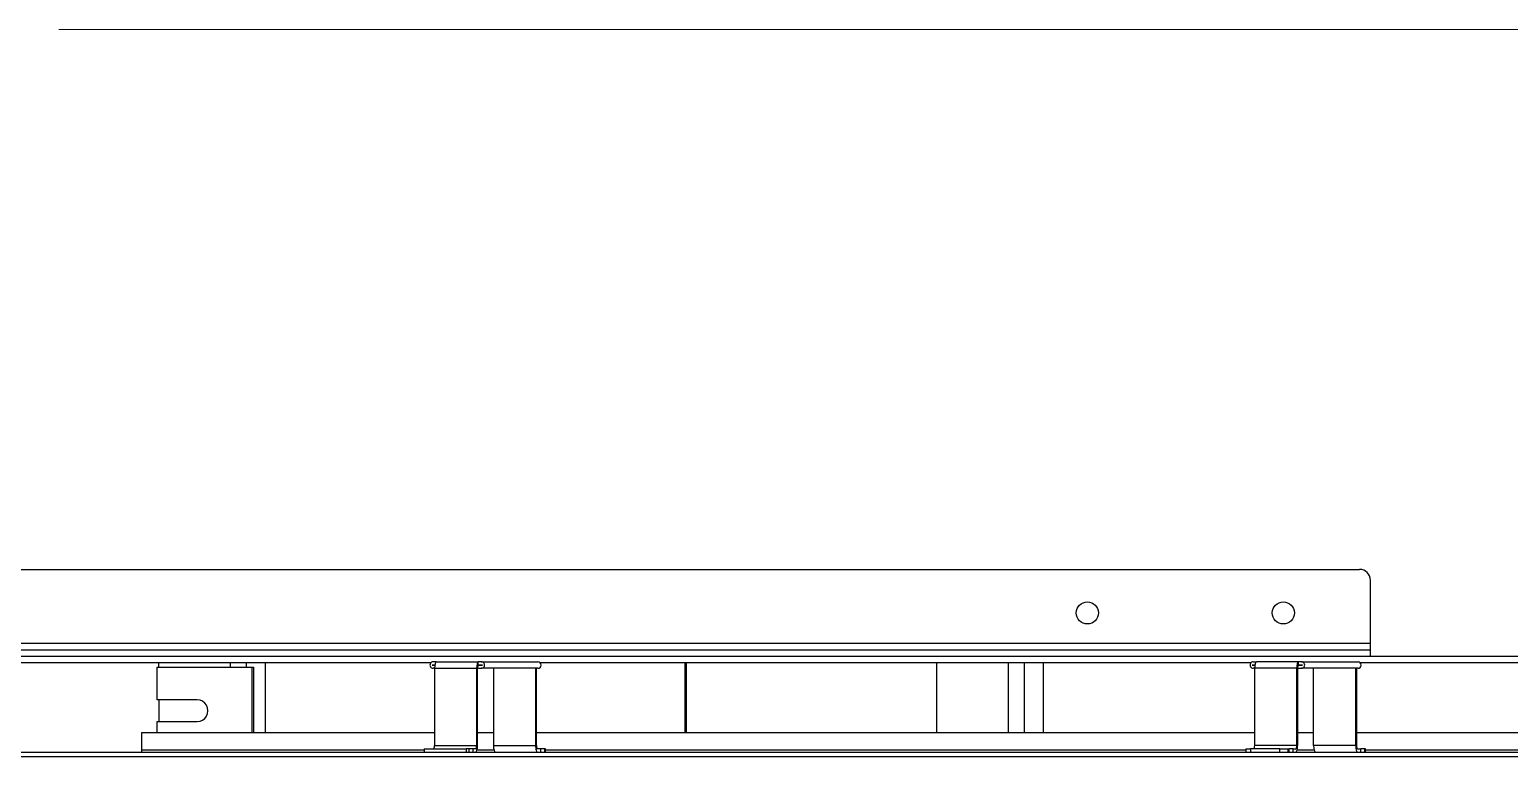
# Model space of a CAD drawing. Header units: millimetres. Extents: x 3795014 to 4300160, y 3869364 to 4016788.
# Drawn here: x 4226298.5 to 4226638.3, y 3922908.5 to 3923075.6 of the extents above; entities that cross this region are included whole.
import ezdxf

# ---------------------------------------------------------------- set-up
doc = ezdxf.new("R2010")
doc.units = ezdxf.units.MM
doc.linetypes.add('осевая2', pattern=[28.575, 19.05, -3.175, 3.175, -3.175])
doc.layers.add('линия перехода', color=7, linetype='Continuous')
doc.layers.add('оси', color=7, linetype='осевая2', lineweight=13)
doc.layers.add('основная', color=7, linetype='Continuous', lineweight=50)

msp = doc.modelspace()

# ---------------------------------------------------------------- linework, layer by layer
at = {"layer": 'линия перехода', "color": 0, "linetype": 'Continuous', "lineweight": -3}
for p, q in [((4226202.92, 3922934.53), (4226606.42, 3922934.53)), ((4226344.62, 3922929.03), (4226344.62, 3922930.03)), ((4226348.29, 3922929.03), (4226348.29, 3922930.03)), ((4226391.5, 3922928.78), (4226401.16, 3922928.78)), ((4226449.08, 3922914.03), (4226449.08, 3922930.03)), ((4226449.33, 3922914.03), (4226449.33, 3922930.03)), ((4226523.3, 3922914.03), (4226523.3, 3922930.03)), ((4226526.97, 3922914.03), (4226526.97, 3922930.03)), ((4226589.5, 3922928.78), (4226579.84, 3922928.78)), ((4226324.3, 3922910.03), (4226389.11, 3922910.03)), ((4226391.5, 3922911.03), (4226401.16, 3922911.03)), ((4226401.26, 3922910.03), (4226405.14, 3922910.03)), ((4226405.05, 3922911.03), (4226414.7, 3922911.03)), ((4226416.91, 3922909.53), (4226416.91, 3922910.28)), ((4226416.96, 3922910.03), (4226577.78, 3922910.03)), ((4226578.89, 3922910.28), (4226578.89, 3922909.53)), ((4226589.5, 3922911.03), (4226579.84, 3922911.03)), ((4226585.65, 3922909.53), (4226585.65, 3922910.28)), ((4226587.49, 3922910.28), (4226587.49, 3922909.53)), ((4226589.6, 3922910.03), (4226593.48, 3922910.03)), ((4226603.04, 3922911.03), (4226593.38, 3922911.03)), ((4226605.24, 3922909.53), (4226605.24, 3922910.28)), ((4226605.3, 3922910.03), (4226710.63, 3922910.03)), ((4226269.16, 3922908.53), (4226655.5, 3922908.53))]:
    msp.add_line(p, q, dxfattribs=at)
at = {"layer": 'оси', "ltscale": 25}
msp.add_line((4217732.73, 3923075.59), (4229531.19, 3923075.59), dxfattribs=at)
at = {"layer": 'основная', "color": 0, "linetype": 'Continuous', "lineweight": -3}
for p, q in [((4226202.92, 3922951.53), (4226603.92, 3922951.53)), ((4226606.42, 3922934.53), (4226606.42, 3922949.03)), ((4226606.42, 3922933.03), (4226606.42, 3922934.53)), ((4226714.3, 3922931.53), (4226200.42, 3922931.53)), ((4226201.92, 3922933.03), (4226606.42, 3922933.03)), ((4226606.42, 3922931.53), (4226606.42, 3922933.03)), ((4226390.63, 3922930.03), (4226151.42, 3922930.03)), ((4226327.81, 3922929.03), (4226349.54, 3922929.03)), ((4226327.81, 3922921.53), (4226327.81, 3922929.03)), ((4226328.2, 3922929.03), (4226328.2, 3922930.03)), ((4226349.54, 3922929.03), (4226349.93, 3922929.03)), ((4226349.54, 3922929.03), (4226349.54, 3922914.03)), ((4226349.93, 3922929.03), (4226349.93, 3922914.03)), ((4226352.7, 3922914.03), (4226352.7, 3922930.03)), ((4226390.93, 3922929.54), (4226390.93, 3922929.52)), ((4226391.56, 3922929.54), (4226390.93, 3922929.54)), ((4226390.93, 3922929.52), (4226391.56, 3922929.52)), ((4226391.89, 3922930.28), (4226391.17, 3922930.28)), ((4226391.5, 3922928.78), (4226391.17, 3922928.78)), ((4226391.5, 3922928.78), (4226391.5, 3922911.03)), ((4226391.89, 3922930.28), (4226401.55, 3922930.28)), ((4226401.16, 3922928.78), (4226401.16, 3922911.03)), ((4226401.36, 3922911.03), (4226401.36, 3922928.78)), ((4226401.36, 3922928.78), (4226402.28, 3922928.78)), ((4226401.55, 3922929.54), (4226401.55, 3922930.28)), ((4226402.28, 3922930.28), (4226401.55, 3922930.28)), ((4226402.52, 3922929.54), (4226401.55, 3922929.54)), ((4226401.55, 3922929.53), (4226401.55, 3922929.52)), ((4226401.55, 3922929.52), (4226402.52, 3922929.52)), ((4226402.28, 3922930.28), (4226415.23, 3922930.28)), ((4226415.23, 3922928.78), (4226402.28, 3922928.78)), ((4226402.52, 3922929.52), (4226402.52, 3922929.54)), ((4226405.05, 3922928.78), (4226405.05, 3922911.03)), ((4226414.7, 3922928.78), (4226414.7, 3922911.03)), ((4226414.9, 3922911.03), (4226414.9, 3922928.78)), ((4226578.97, 3922930.03), (4226415.77, 3922930.03)), ((4226506.88, 3922914.03), (4226506.88, 3922930.03)), ((4226531.38, 3922914.03), (4226531.38, 3922930.03)), ((4226579.27, 3922929.54), (4226579.27, 3922929.52)), ((4226579.9, 3922929.54), (4226579.27, 3922929.54)), ((4226579.27, 3922929.52), (4226579.89, 3922929.52)), ((4226579.51, 3922930.28), (4226580.23, 3922930.28)), ((4226579.84, 3922928.78), (4226579.51, 3922928.78)), ((4226579.84, 3922911.03), (4226579.84, 3922928.78)), ((4226589.89, 3922930.28), (4226580.23, 3922930.28)), ((4226589.5, 3922911.03), (4226589.5, 3922928.78)), ((4226589.7, 3922928.78), (4226589.7, 3922911.03)), ((4226589.7, 3922928.78), (4226590.61, 3922928.78)), ((4226589.89, 3922929.54), (4226589.89, 3922930.28)), ((4226590.61, 3922930.28), (4226589.89, 3922930.28)), ((4226590.86, 3922929.54), (4226589.89, 3922929.54)), ((4226589.89, 3922929.53), (4226589.89, 3922929.52)), ((4226589.89, 3922929.52), (4226590.86, 3922929.52)), ((4226590.61, 3922930.28), (4226603.57, 3922930.28)), ((4226603.57, 3922928.78), (4226590.61, 3922928.78)), ((4226590.86, 3922929.52), (4226590.86, 3922929.54)), ((4226593.38, 3922911.03), (4226593.38, 3922928.78)), ((4226603.04, 3922911.03), (4226603.04, 3922928.78)), ((4226603.24, 3922928.78), (4226603.24, 3922911.03)), ((4226714.3, 3922930.03), (4226604.11, 3922930.03)), ((4226337.01, 3922921.53), (4226327.81, 3922921.53)), ((4226328.2, 3922921.53), (4226328.2, 3922916.53)), ((4226324.3, 3922914.03), (4226391.5, 3922914.03)), ((4226324.3, 3922910.03), (4226324.3, 3922914.03)), ((4226327.81, 3922916.53), (4226337.01, 3922916.53)), ((4226327.81, 3922914.03), (4226327.81, 3922916.53)), ((4226401.36, 3922914.03), (4226405.05, 3922914.03)), ((4226414.9, 3922914.03), (4226579.84, 3922914.03)), ((4226589.7, 3922914.03), (4226593.38, 3922914.03)), ((4226603.24, 3922914.03), (4226710.63, 3922914.03)), ((4226389.11, 3922910.28), (4226398.77, 3922910.28)), ((4226389.11, 3922910.28), (4226389.11, 3922909.53)), ((4226398.77, 3922910.28), (4226398.77, 3922909.53)), ((4226399.41, 3922910.28), (4226398.77, 3922910.28)), ((4226400.37, 3922910.28), (4226399.41, 3922910.28)), ((4226399.41, 3922910.28), (4226399.41, 3922909.53)), ((4226400.97, 3922910.28), (4226400.37, 3922910.28)), ((4226400.37, 3922909.53), (4226400.37, 3922910.28)), ((4226415.87, 3922910.28), (4226415.09, 3922910.28)), ((4226416.83, 3922910.28), (4226415.87, 3922910.28)), ((4226415.87, 3922910.28), (4226415.87, 3922909.53)), ((4226416.91, 3922910.28), (4226416.83, 3922910.28)), ((4226416.83, 3922909.53), (4226416.83, 3922910.28)), ((4226416.96, 3922910.28), (4226416.91, 3922910.28)), ((4226416.96, 3922909.53), (4226416.96, 3922910.28)), ((4226577.78, 3922910.28), (4226578.89, 3922910.28)), ((4226577.78, 3922910.28), (4226577.78, 3922909.53)), ((4226585.65, 3922910.28), (4226578.89, 3922910.28)), ((4226585.65, 3922910.28), (4226587.49, 3922910.28)), ((4226587.49, 3922910.28), (4226587.75, 3922910.28)), ((4226587.75, 3922909.53), (4226587.75, 3922910.28)), ((4226588.71, 3922910.28), (4226587.75, 3922910.28)), ((4226588.71, 3922910.28), (4226589.31, 3922910.28)), ((4226588.71, 3922909.53), (4226588.71, 3922910.28)), ((4226603.43, 3922910.28), (4226604.21, 3922910.28)), ((4226604.21, 3922909.53), (4226604.21, 3922910.28)), ((4226605.16, 3922910.28), (4226604.21, 3922910.28)), ((4226605.16, 3922910.28), (4226605.24, 3922910.28)), ((4226605.16, 3922909.53), (4226605.16, 3922910.28)), ((4226605.3, 3922910.28), (4226605.24, 3922910.28)), ((4226605.3, 3922909.53), (4226605.3, 3922910.28)), ((4226269.42, 3922909.53), (4226655.76, 3922909.53))]:
    msp.add_line(p, q, dxfattribs=at)
for centre in [(4226541.42, 3922941.53), (4226586.42, 3922941.53)]:
    msp.add_circle(centre, 2.54, dxfattribs=at)
msp.add_arc((4226603.92, 3922949.03), 2.5, 0, 90, dxfattribs=at)
for centre, major_axis, ratio, start_param, end_param in [((4226391.17, 3922929.53), (0, 0.75), 0.965835, 0, 3.141593), ((4226391.89, 3922928.78), (0, 1.5), 0.259156, 0, 1.570796), ((4226401.55, 3922928.78), (0, 1.5), 0.259156, 0, 1.570796), ((4226401.55, 3922928.78), (0, -0.75), 0.259156, 3.141593, 4.712389), ((4226402.28, 3922929.53), (0, -0.75), 0.965835, 0, 3.141593), ((4226415.23, 3922929.53), (0, 0.75), 0.965835, 3.141593, 6.283185), ((4226579.51, 3922929.53), (0, 0.75), 0.965835, 0, 3.141593), ((4226580.23, 3922928.78), (0, -1.5), 0.259156, 3.141593, 4.712389), ((4226589.89, 3922928.78), (0, -1.5), 0.259156, 3.141593, 4.712389), ((4226589.89, 3922928.78), (0, 0.75), 0.259156, 0, 1.570796), ((4226590.61, 3922929.53), (0, -0.75), 0.965835, 0, 3.141593), ((4226603.57, 3922929.53), (0, 0.75), 0.965835, 3.141593, 6.283185), ((4226337.01, 3922919.03), (0, -2.5), 0.965835, 0, 3.141593), ((4226324.17, 3922910.03), (0, -0.5), 0.259156, 0, 1.570796), ((4226391.31, 3922911.03), (0, 0.75), 0.259156, 3.141593, 4.712389), ((4226400.97, 3922911.03), (0, 0.75), 0.259156, 3.141593, 4.712389), ((4226400.97, 3922911.03), (0, -1.5), 0.259156, 0, 1.570796), ((4226405.43, 3922911.03), (0, 1.5), 0.259156, 1.570796, 3.141593), ((4226415.09, 3922911.03), (0, 1.5), 0.259156, 1.570796, 3.141593), ((4226415.09, 3922911.03), (0, -0.75), 0.259156, 4.712389, 6.283185), ((4226579.65, 3922911.03), (0, -0.75), 0.259156, 0, 1.570796), ((4226589.31, 3922911.03), (0, -0.75), 0.259156, 0, 1.570796), ((4226589.31, 3922911.03), (0, 1.5), 0.259156, 3.141593, 4.712389), ((4226593.77, 3922911.03), (0, -1.5), 0.259156, 4.712389, 6.283185), ((4226603.43, 3922911.03), (0, -1.5), 0.259156, 4.712389, 6.283185), ((4226603.43, 3922911.03), (0, 0.75), 0.259156, 1.570796, 3.141593)]:
    msp.add_ellipse(centre, major_axis=major_axis, ratio=ratio, start_param=start_param, end_param=end_param, dxfattribs=at)

doc.saveas('drawing.dxf')
